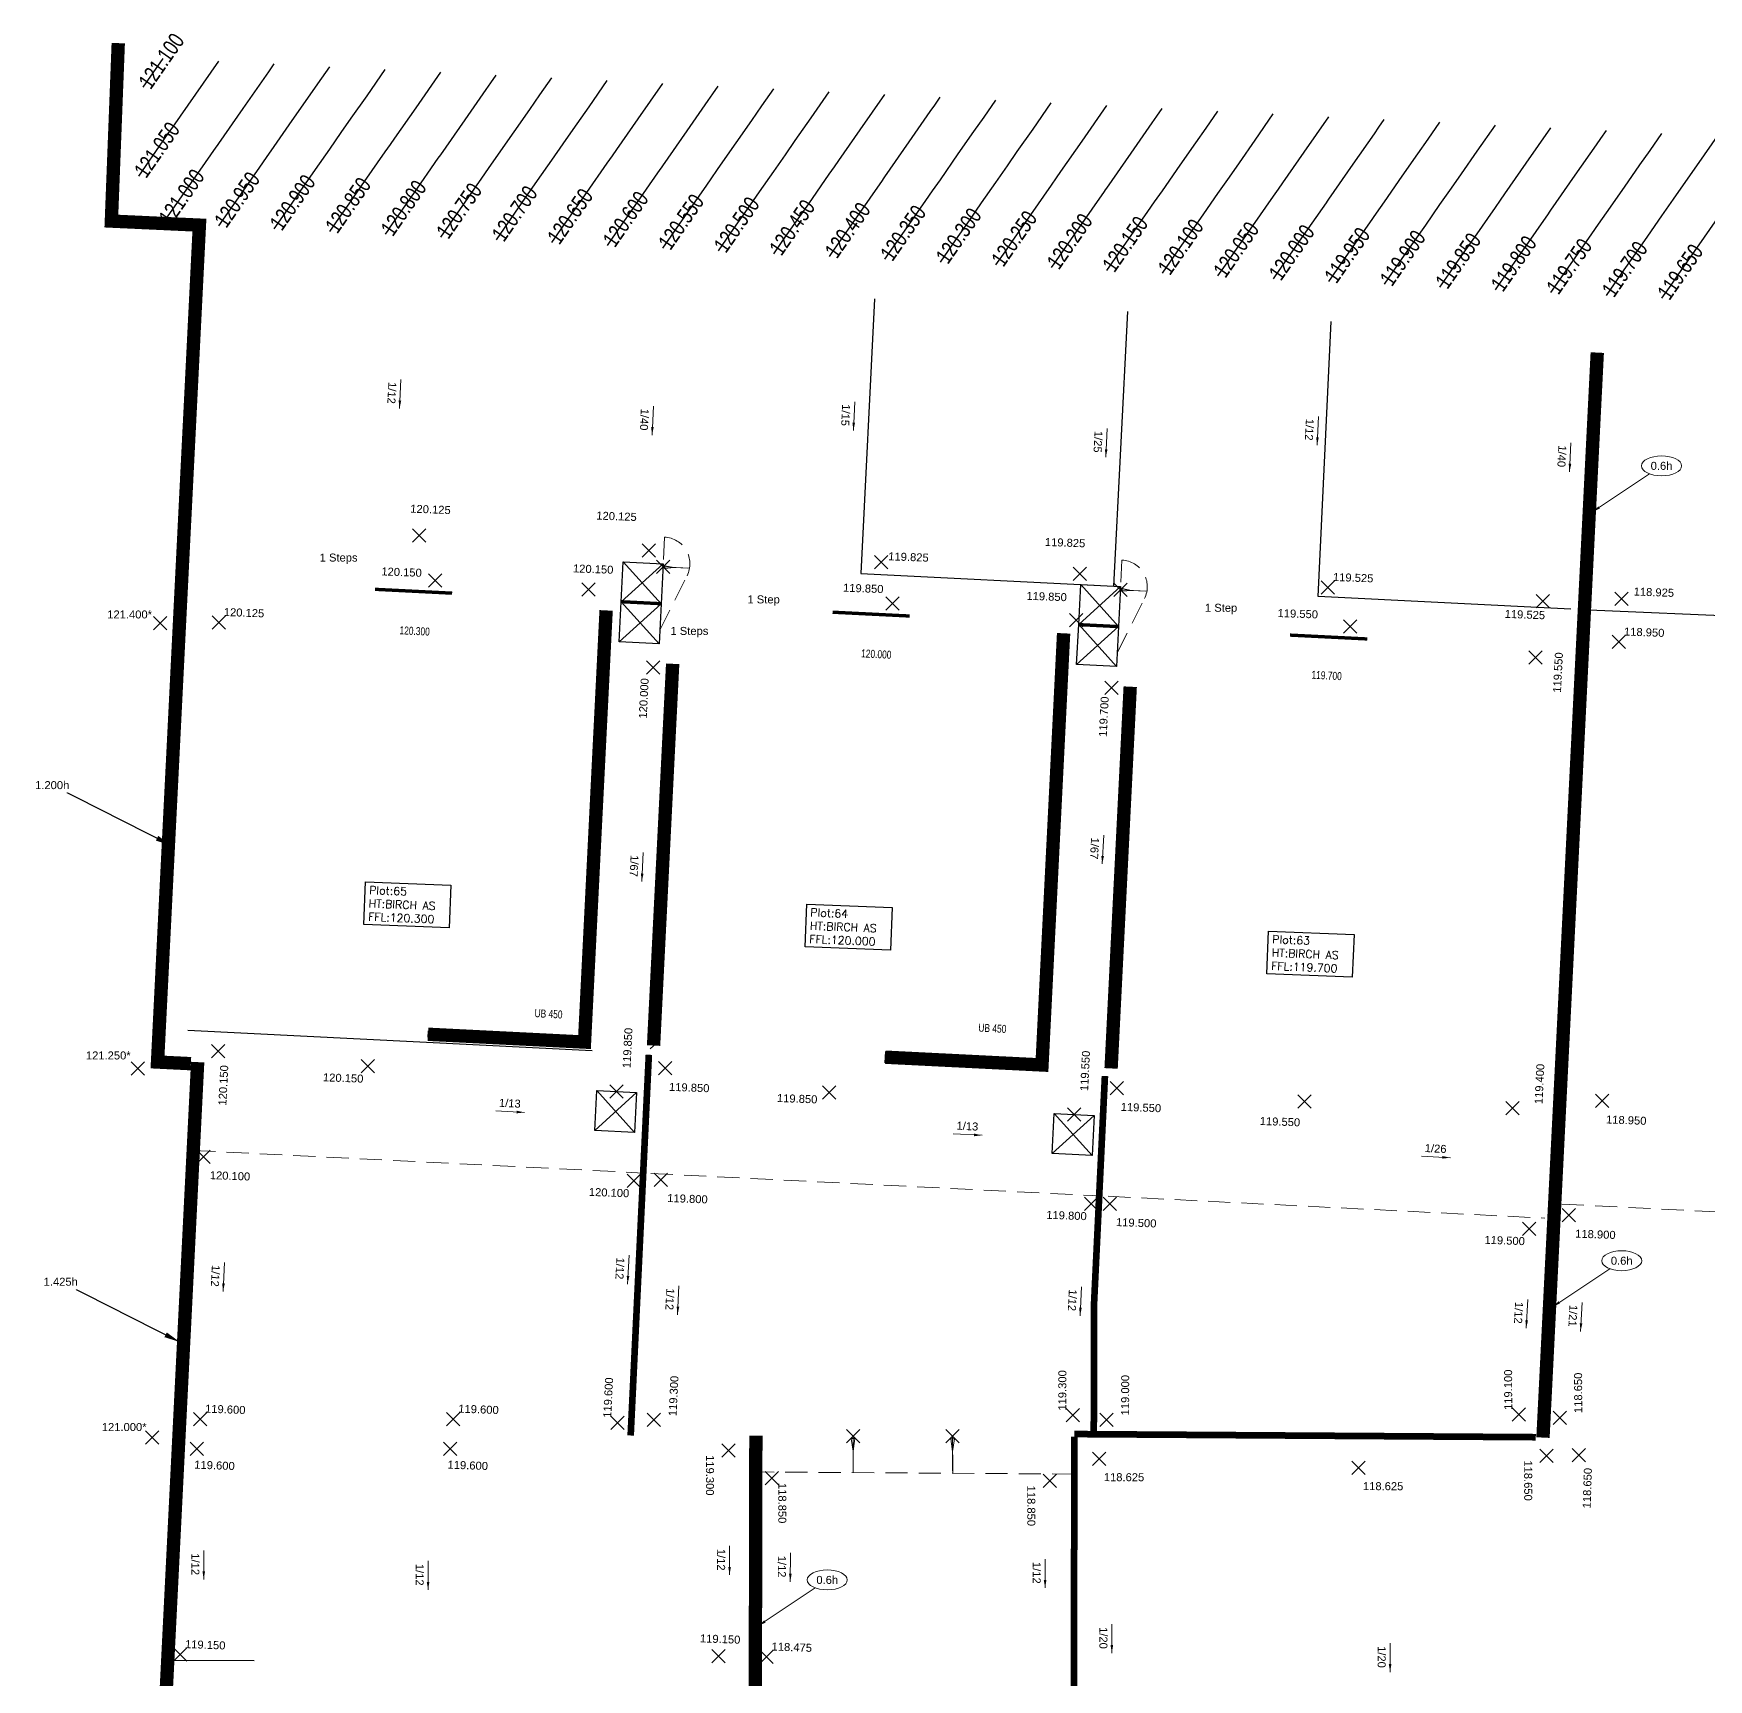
# Model space of a CAD drawing. Header units: metres. Extents: x 287878 to 288371, y 62805 to 63080.
# Drawn here: x 288025.04 to 288062.71, y 62910.89 to 62947.91 of the extents above; entities that cross this region are included whole.
import ezdxf
from ezdxf.enums import TextEntityAlignment as Align

# ---------------------------------------------------------------- set-up
doc = ezdxf.new("R2010")
doc.units = ezdxf.units.M
doc.header["$PDMODE"] = 3
doc.header["$PDSIZE"] = 0.15
doc.linetypes.add('HIDDEN', pattern=[0.375, 0.25, -0.125])
doc.layers.get('0').transparency = 0.25
for name, color, linetype, lineweight in [('EXP - LEVELS TEXT', 3, 'Continuous', 18), ('EXP - RETAINING WALLS - 0.6m', 190, 'Continuous', 18), ('EXP - RETAINING WALLS GRAVEL BOARD', 151, 'FENCELINE2', 18), ('EXP - STEPS', 240, 'Continuous', 18), ('EXP - UNDERBUILD', 94, 'UNDERBUILD', 35), ('EXP-EW-BANKS&CUTTINGS', 251, 'HIDDEN', 18), ('EXP-EW-DESIGN-LINES', 1, 'HIDDEN', 9), ('EXP-EW-GRADIENTS', 3, 'Continuous', 18), ('EXP-EW-GRADIENTS-TEXT', 3, 'Continuous', 18), ('EXP-EW-LEVEL-LANDING', 1, 'Continuous', 25), ('EXP-EW-LEVELS-POINTS', 3, 'Continuous', 18), ('EXP-EW-LEVELS-TEXT', 3, 'Continuous', 18), ('EXP-EW-RAISED-DPC', 160, 'TANKING', 35), ('EXP-EW-RETAINING-WALL-HEIGHTS', 3, 'Continuous', 18), ('EXP-LEVEL-LANDING', 1, 'Continuous', 25)]:
    doc.layers.add(name, color=color, linetype=linetype, lineweight=lineweight)
doc.layers.add('EXP-EW-BANKS&CUTTINGS-WORKING', color=255, linetype='Continuous', lineweight=18, plot=False)
for name, color, linetype, true_color in [('EXP_-_S3D_-_HOUSE_DOORS', 3, 'Continuous', 0x00ff00), ('HOUSE_DOORS', 3, 'Continuous', 0x00ff00), ('XREF - SOUTHERN CONTOURS$0$EXP_-_EW_-_CONT-PRIMARY', 1, 'Continuous', 0xff0000)]:
    doc.layers.add(name, color=color, linetype=linetype, true_color=true_color)
doc.layers.add('Working', color=181, linetype='Continuous', plot=False)
for name, color, linetype in [('XREF - SOUTHERN CONTOURS$0$EXP_-_EW_CONT-SECONDARY', 8, 'Continuous'), ('XREF - SOUTHERN CONTOURS$0$EXP_-_EW_CONT-SECONDARY TEXT', 8, 'Continuous'), ('XREF - SS - FFFL$0$EXP - PEN 1', 1, 'Continuous')]:
    doc.layers.add(name, color=color, linetype=linetype)
doc.styles.add('18 @ 1 to 200', font='arial.ttf', dxfattribs={"height": 0.36})
doc.styles.add('18 @ 1 to 500', font='arial.ttf', dxfattribs={"height": 0.9})
doc.styles.add('Century Gothic', font='arial.ttf')
doc.styles.add('ESTROAD', font='arial.ttf', dxfattribs={"width": 0.75})
doc.styles.add('XREF - SOUTHERN CONTOURS$0$ESTROAD', font='arial.ttf', dxfattribs={"width": 0.75})
doc.styles.add('XREF - SS - FFFL$0$Standard', font='simplex.shx')
doc.linetypes.add('FENCELINE2', pattern='A,6.35,-2.54,[132,ltypeshp.shx,S=2.54,R=0,X=-2.54,Y=0],-2.54,25.4', length=36.83)
doc.linetypes.add('TANKING', pattern='A,0.3,-0.1575,["V",Century Gothic,S=0.3,R=0,X=-0.1464,Y=-0.15],-0.1575', length=0.615)
doc.linetypes.add('UNDERBUILD', pattern='A,0.3,-0.1575,["O",Century Gothic,S=0.3,R=0,X=-0.181,Y=-0.15],-0.1575', length=0.615)
doc.dimstyles.new('1 to 200 (18)', dxfattribs={"dimtxt": 0.36, "dimasz": 0.36, "dimexe": 0.09, "dimexo": 0.09, "dimgap": 0.12, "dimtad": 1, "dimdec": 3, "dimzin": 0, "dimdsep": 46, "dimtxsty": '18 @ 1 to 200', "dimcen": 0.12, "dimadec": 0, "dimazin": 0, "dimtfac": 1, "dimtdec": 3, "dimtofl": 0, "dimtmove": 0, "dimatfit": 3, "dimfxl": 0.12, "dimtolj": 1, "dimtzin": 0, "dimarcsym": 1})

# ---------------------------------------------------------------- blocks, each defined once
blk = doc.blocks.new('XREF - SOUTHERN CONTOURS')
at = {"layer": 'XREF - SOUTHERN CONTOURS$0$EXP_-_EW_-_CONT-PRIMARY', "flags": 128}
for points in [[(582.952311, 208.280012), (583.004895, 208.355474), (583.064658, 208.441237), (583.78368, 209.473081), (584.143371, 209.989261), (584.169436, 210.026666), (584.199573, 210.069914), (584.747876, 210.856765), (585.222085, 211.537285), (585.326317, 211.686865), (585.446835, 211.859817)], [(589.194501, 207.967657), (589.688575, 208.676686), (590.115883, 209.289901), (590.267016, 209.506786), (590.441763, 209.75756), (590.845456, 210.336886), (591.194596, 210.837925), (591.423897, 211.166986), (591.689025, 211.547462)], [(595.436691, 207.655303), (595.786155, 208.156807), (596.088395, 208.59054), (596.364596, 208.986907), (596.683953, 209.445205), (596.943036, 209.817006), (597.167108, 210.138564), (597.521476, 210.647106), (597.931215, 211.235108)], [(601.678881, 207.342948), (601.883735, 207.636927), (602.060906, 207.891179), (602.462175, 208.467027), (602.926143, 209.132851), (603.040616, 209.297127), (603.139619, 209.439203), (603.619056, 210.127226), (604.173405, 210.922753)], [(607.921071, 207.030593), (607.981315, 207.117048), (608.033418, 207.191819), (608.559755, 207.947147), (609.112131, 208.739843), (609.138196, 208.777247), (609.168333, 208.820496), (609.716636, 209.607347), (610.190844, 210.287867), (610.295076, 210.437447), (610.415595, 210.610399)], [(614.163261, 206.718239), (614.657335, 207.427268), (615.084643, 208.040482), (615.235775, 208.257368), (615.410523, 208.508141), (615.814216, 209.087467), (616.163356, 209.588506), (616.392656, 209.917567), (616.657785, 210.298044)]]:
    blk.add_lwpolyline(points, dxfattribs=at)
at = {"layer": 'XREF - SOUTHERN CONTOURS$0$EXP_-_EW_CONT-SECONDARY', "flags": 128}
for points in [[(582.398379, 209.339143), (582.951135, 210.132385), (583.042479, 210.263469), (583.164612, 210.438738), (584.198397, 211.922288)], [(582.498332, 211.336644), (582.949959, 211.984759)], [(584.200749, 208.217541), (584.694824, 208.92657), (585.122131, 209.539784), (585.273264, 209.75667), (585.448011, 210.007444), (585.851704, 210.58677), (586.200844, 211.087808), (586.430145, 211.416869), (586.695273, 211.797346)], [(585.449187, 208.15507), (585.798651, 208.656574), (586.100891, 209.090307), (586.377092, 209.486674), (586.696449, 209.944973), (586.955532, 210.316774), (587.179604, 210.638331), (587.533973, 211.146873), (587.943711, 211.734875)], [(586.697625, 208.092599), (586.902479, 208.386578), (587.079651, 208.640831), (587.48092, 209.216678), (587.944887, 209.882502), (588.05936, 210.046778), (588.158364, 210.188854), (588.637801, 210.876878), (589.192149, 211.672404)], [(587.946063, 208.030128), (588.006307, 208.116582), (588.05841, 208.191354), (588.584748, 208.946682), (589.137123, 209.739378), (589.163188, 209.776782), (589.193325, 209.820031), (589.741628, 210.606882), (590.215837, 211.287401), (590.320069, 211.436981), (590.440587, 211.609933)], [(590.442939, 207.905186), (590.792403, 208.40669), (591.094643, 208.840424), (591.370844, 209.23679), (591.690201, 209.695089), (591.949284, 210.06689), (592.173356, 210.388448), (592.527725, 210.89699), (592.937463, 211.484992)], [(591.691377, 207.842715), (591.896231, 208.136695), (592.073402, 208.390947), (592.474672, 208.966794), (592.938639, 209.632618), (593.053112, 209.796894), (593.152116, 209.938971), (593.631552, 210.626994), (594.185901, 211.422521)], [(592.939815, 207.780244), (593.000059, 207.866699), (593.052162, 207.94147), (593.5785, 208.696798), (594.130875, 209.489494), (594.15694, 209.526898), (594.187077, 209.570147), (594.73538, 210.356998), (595.209588, 211.037518), (595.313821, 211.187098), (595.434339, 211.36005)], [(594.188253, 207.717774), (594.682327, 208.426803), (595.109635, 209.040017), (595.260768, 209.256902), (595.435515, 209.507676), (595.839208, 210.087002), (596.188348, 210.588041), (596.417649, 210.917102), (596.682777, 211.297579)], [(596.685129, 207.592832), (596.889983, 207.886811), (597.067154, 208.141063), (597.468424, 208.716911), (597.932391, 209.382734), (598.046864, 209.54701), (598.145868, 209.689087), (598.625304, 210.37711), (599.179653, 211.172637)], [(597.933567, 207.530361), (597.993811, 207.616815), (598.045914, 207.691586), (598.572251, 208.446915), (599.124627, 209.23961), (599.150692, 209.277015), (599.180829, 209.320263), (599.729132, 210.107114), (600.20334, 210.787634), (600.307573, 210.937214), (600.428091, 211.110166)], [(599.182005, 207.46789), (599.676079, 208.176919), (600.103387, 208.790133), (600.25452, 209.007019), (600.429267, 209.257792), (600.83296, 209.837118), (601.1821, 210.338157), (601.4114, 210.667218), (601.676529, 211.047695)], [(600.430443, 207.405419), (600.779907, 207.906923), (601.082147, 208.340656), (601.358348, 208.737023), (601.677705, 209.195322), (601.936788, 209.567123), (602.16086, 209.88868), (602.515228, 210.397222), (602.924967, 210.985224)], [(602.927319, 207.280477), (602.987563, 207.366931), (603.039666, 207.441703), (603.566003, 208.197031), (604.118379, 208.989726), (604.144444, 209.027131), (604.174581, 209.07038), (604.722884, 209.857231), (605.197092, 210.53775), (605.301325, 210.68733), (605.421843, 210.860282)], [(604.175757, 207.218006), (604.669831, 207.927035), (605.097139, 208.54025), (605.248272, 208.757135), (605.423019, 209.007909), (605.826712, 209.587235), (606.175852, 210.088273), (606.405152, 210.417335), (606.670281, 210.797811)], [(605.424195, 207.155535), (605.773659, 207.657039), (606.075899, 208.090773), (606.352099, 208.487139), (606.671457, 208.945438), (606.93054, 209.317239), (607.154612, 209.638797), (607.50898, 210.147339), (607.918719, 210.73534)], [(606.672633, 207.093064), (606.877487, 207.387044), (607.054658, 207.641296), (607.455927, 208.217143), (607.919895, 208.882967), (608.034368, 209.047243), (608.133371, 209.18932), (608.612808, 209.877343), (609.167157, 210.67287)], [(609.169509, 206.968122), (609.663583, 207.677152), (610.090891, 208.290366), (610.242024, 208.507251), (610.416771, 208.758025), (610.820464, 209.337351), (611.169604, 209.83839), (611.398904, 210.167451), (611.664033, 210.547928)], [(610.417947, 206.905652), (610.767411, 207.407156), (611.06965, 207.840889), (611.345851, 208.237255), (611.665209, 208.695554), (611.924292, 209.067355), (612.148364, 209.388913), (612.502732, 209.897455), (612.912471, 210.485457)], [(611.666385, 206.843181), (611.871239, 207.13716), (612.04841, 207.391412), (612.449679, 207.96726), (612.913647, 208.633083), (613.02812, 208.797359), (613.127123, 208.939436), (613.60656, 209.627459), (614.160909, 210.422986)], [(612.914823, 206.78071), (612.975067, 206.867164), (613.02717, 206.941935), (613.553507, 207.697264), (614.105883, 208.489959), (614.131948, 208.527363), (614.162085, 208.570612), (614.710388, 209.357463), (615.184596, 210.037983), (615.288828, 210.187563), (615.409347, 210.360515)], [(615.411699, 206.655768), (615.761163, 207.157272), (616.063402, 207.591005), (616.339603, 207.987372), (616.658961, 208.44567), (616.918044, 208.817472), (617.142115, 209.139029), (617.496484, 209.647571), (617.906223, 210.235573)], [(616.660137, 206.593297), (616.864991, 206.887276), (617.042162, 207.141528), (617.443431, 207.717376), (617.907399, 208.3832), (618.021872, 208.547476), (618.120875, 208.689552), (618.600312, 209.377575), (619.154661, 210.173102)]]:
    blk.add_lwpolyline(points, dxfattribs=at)
at = {"layer": 'XREF - SOUTHERN CONTOURS$0$EXP_-_EW_-_CONT-PRIMARY', "char_height": 0.36, "width": 2.52, "attachment_point": 5, "rotation": 55.1299669, "line_spacing_factor": 0.888, "style": 'XREF - SOUTHERN CONTOURS$0$ESTROAD'}
for s, insert in [('121.000', (583.363947, 208.870737)), ('120.750', (589.606137, 208.558382)), ('120.500', (595.848327, 208.246027)), ('120.250', (602.090517, 207.933673)), ('120.000', (608.332707, 207.621318)), ('119.750', (614.574897, 207.308964))]:
    blk.add_mtext(s, dxfattribs=dict(at, insert=insert))
at = {"layer": 'XREF - SOUTHERN CONTOURS$0$EXP_-_EW_CONT-SECONDARY TEXT', "char_height": 0.36, "width": 2.52, "attachment_point": 5, "rotation": 55.1299669, "line_spacing_factor": 0.888, "style": 'XREF - SOUTHERN CONTOURS$0$ESTROAD'}
for s, insert in [('121.100', (582.909968, 211.927369)), ('121.050', (582.810015, 209.929868)), ('120.950', (584.612385, 208.808266)), ('120.900', (585.860823, 208.745795)), ('120.850', (587.109261, 208.683324)), ('120.800', (588.357699, 208.620853)), ('120.700', (590.854575, 208.495911)), ('120.650', (592.103013, 208.43344)), ('120.600', (593.351451, 208.370969)), ('120.550', (594.599889, 208.308498)), ('120.450', (597.096765, 208.183556)), ('120.400', (598.345203, 208.121086)), ('120.350', (599.593641, 208.058615)), ('120.300', (600.842079, 207.996144)), ('120.200', (603.338955, 207.871202)), ('120.150', (604.587393, 207.808731)), ('120.100', (605.835831, 207.74626)), ('120.050', (607.084269, 207.683789)), ('119.950', (609.581145, 207.558847)), ('119.900', (610.829583, 207.496376)), ('119.850', (612.078021, 207.433905)), ('119.800', (613.326459, 207.371434)), ('119.700', (615.823335, 207.246493)), ('119.650', (617.071773, 207.184022))]:
    blk.add_mtext(s, dxfattribs=dict(at, insert=insert))
blk = doc.blocks.new('*U571')
at = {"layer": 'EXP-LEVEL-LANDING', "ltscale": 2}
for p, q in [((-7.872, 1.316), (-8.485, 0.2)), ((-8.736, 1.065), (-7.621, 0.451))]:
    blk.add_line(p, q, dxfattribs=at)
blk.add_lwpolyline([(-7.621, 0.451), (-8.485, 0.2), (-8.736, 1.065), (-7.872, 1.316)], close=True, dxfattribs=at)
blk = doc.blocks.new('*U572')
at = {"layer": 'EXP-LEVEL-LANDING', "ltscale": 2}
for p, q in [((-7.872, 1.316), (-8.485, 0.2)), ((-8.736, 1.065), (-7.621, 0.451))]:
    blk.add_line(p, q, dxfattribs=at)
blk.add_lwpolyline([(-7.621, 0.451), (-8.485, 0.2), (-8.736, 1.065), (-7.872, 1.316)], close=True, dxfattribs=at)
blk = doc.blocks.new('*U573')
at = {"layer": 'EXP-EW-BANKS&CUTTINGS', "linetype": 'Continuous'}
blk.add_lwpolyline([(-0.554, -0.015), (-0.245, -0.006), (-0.039, -0.031), (-0.04, 0.029), (-0.245, -0.006)], dxfattribs=at)
at = {"layer": 'EXP-EW-BANKS&CUTTINGS-WORKING'}
blk.add_line((-0.593, -0.016), (0, 0), dxfattribs=at)
blk.add_point((0, 0), dxfattribs=at)
blk = doc.blocks.new('*U574')
at = {"layer": 'EXP-LEVEL-LANDING', "ltscale": 2}
for p, q in [((-7.872, 1.316), (-8.485, 0.2)), ((-8.736, 1.065), (-7.621, 0.451))]:
    blk.add_line(p, q, dxfattribs=at)
blk.add_lwpolyline([(-7.621, 0.451), (-8.485, 0.2), (-8.736, 1.065), (-7.872, 1.316)], close=True, dxfattribs=at)
blk = doc.blocks.new('*U575')
at = {"layer": 'EXP-EW-BANKS&CUTTINGS', "linetype": 'Continuous'}
blk.add_lwpolyline([(-0.554, -0.015), (-0.245, -0.006), (-0.039, -0.031), (-0.04, 0.029), (-0.245, -0.006)], dxfattribs=at)
at = {"layer": 'EXP-EW-BANKS&CUTTINGS-WORKING'}
blk.add_line((-0.593, -0.016), (0, 0), dxfattribs=at)
blk.add_point((0, 0), dxfattribs=at)
blk = doc.blocks.new('XREF - SS - FFFL')
at = {"layer": 'XREF - SS - FFFL$0$EXP - PEN 1', "char_height": 0.18, "attachment_point": 1, "rotation": 357.7233, "style": 'XREF - SS - FFFL$0$Standard', "bg_fill": 19, "box_fill_scale": 1.5, "bg_fill_color": 256, "bg_fill_transparency": 0}
for s, insert in [('Plot:65\\PHT:BIRCH AS  \\PFFL:120.300', (587.588, 193.369)), ('Plot:64\\PHT:BIRCH AS  \\PFFL:120.000', (597.51, 192.867)), ('Plot:63\\PHT:BIRCH AS  \\PFFL:119.700', (607.9, 192.262))]:
    blk.add_mtext_dynamic_manual_height_columns(s, width=1.7418, gutter_width=1, heights=[0], dxfattribs=dict(at, insert=insert))
blk = doc.blocks.new('*U422')
at = {"layer": 'EXP-LEVEL-LANDING', "ltscale": 2}
for p, q in [((-7.872, 1.316), (-8.485, 0.2)), ((-8.736, 1.065), (-7.621, 0.451))]:
    blk.add_line(p, q, dxfattribs=at)
blk.add_lwpolyline([(-7.621, 0.451), (-8.485, 0.2), (-8.736, 1.065), (-7.872, 1.316)], close=True, dxfattribs=at)
blk = doc.blocks.new('*U424')
at = {"layer": 'EXP-LEVEL-LANDING', "ltscale": 2}
for p, q in [((-7.872, 1.316), (-8.485, 0.2)), ((-8.736, 1.065), (-7.621, 0.451))]:
    blk.add_line(p, q, dxfattribs=at)
blk.add_lwpolyline([(-7.621, 0.451), (-8.485, 0.2), (-8.736, 1.065), (-7.872, 1.316)], close=True, dxfattribs=at)
blk = doc.blocks.new('*U419')
at = {"layer": 'EXP-LEVEL-LANDING', "ltscale": 2}
for p, q in [((-7.872, 1.316), (-8.485, 0.2)), ((-8.736, 1.065), (-7.621, 0.451))]:
    blk.add_line(p, q, dxfattribs=at)
blk.add_lwpolyline([(-7.621, 0.451), (-8.485, 0.2), (-8.736, 1.065), (-7.872, 1.316)], close=True, dxfattribs=at)
blk = doc.blocks.new('*U417')
at = {"layer": 'EXP-EW-BANKS&CUTTINGS', "linetype": 'Continuous'}
blk.add_lwpolyline([(-0.767, -0.02), (-0.34, -0.009), (-0.054, -0.043), (-0.056, 0.04), (-0.34, -0.009)], dxfattribs=at)
at = {"layer": 'EXP-EW-BANKS&CUTTINGS-WORKING'}
blk.add_line((-0.821, -0.022), (0, 0), dxfattribs=at)
blk.add_point((0, 0), dxfattribs=at)
blk = doc.blocks.new('*U418')
at = {"layer": 'EXP-EW-BANKS&CUTTINGS', "linetype": 'Continuous'}
blk.add_lwpolyline([(-0.776, -0.02), (-0.344, -0.009), (-0.054, -0.043), (-0.057, 0.04), (-0.344, -0.009)], dxfattribs=at)
at = {"layer": 'EXP-EW-BANKS&CUTTINGS-WORKING'}
blk.add_line((-0.831, -0.022), (0, 0), dxfattribs=at)
blk.add_point((0, 0), dxfattribs=at)
blk = doc.blocks.new('*U42')
at = {"layer": 'EXP-EW-GRADIENTS-TEXT', "color": 0, "style": '18 @ 1 to 200'}
blk.add_attdef('1/00', (0.13, -0.56), '', height=0.36, rotation=0, dxfattribs=at)
at = {"layer": 'EXP-EW-GRADIENTS'}
blk.add_leader([(1.3, 0), (0, 0)], dimstyle='1 to 200 (18)', dxfattribs=at)
blk = doc.blocks.new('*U423')
at = {"layer": 'EXP-EW-GRADIENTS-TEXT', "color": 0, "style": '18 @ 1 to 200'}
blk.add_attdef('1/00', (0.13, 0.2), '', height=0.36, rotation=360, dxfattribs=at)
at = {"layer": 'EXP-EW-GRADIENTS'}
blk.add_leader([(1.3, 0), (0, 0)], dimstyle='1 to 200 (18)', dxfattribs=at)
blk = doc.blocks.new('*U420')
at = {"layer": 'EXP-EW-GRADIENTS-TEXT', "color": 0, "style": '18 @ 1 to 200'}
blk.add_attdef('1/00', (0.13, 0.2), '', height=0.36, rotation=360, dxfattribs=at)
at = {"layer": 'EXP-EW-GRADIENTS'}
blk.add_leader([(1.3, 0), (0, 0)], dimstyle='1 to 200 (18)', dxfattribs=at)
blk = doc.blocks.new('*U421')
at = {"layer": 'EXP-EW-GRADIENTS-TEXT', "color": 0, "style": '18 @ 1 to 200'}
blk.add_attdef('1/00', (0.13, 0.2), '', height=0.36, rotation=360, dxfattribs=at)
at = {"layer": 'EXP-EW-GRADIENTS'}
blk.add_leader([(1.3, 0), (0, 0)], dimstyle='1 to 200 (18)', dxfattribs=at)
blk = doc.blocks.new('*U246')
at = {"layer": 'EXP-EW-RETAINING-WALL-HEIGHTS'}
blk.add_leader([(-1.805, -4.632), (1.3, -2.563)], dimstyle='1 to 200 (18)', dxfattribs=at)
blk.add_wipeout([(0.398, -2.563), (0.487, -2.37), (0.664, -2.246), (0.868, -2.17), (1.082, -2.129), (1.3, -2.116), (1.517, -2.129), (1.731, -2.17), (1.935, -2.246), (2.113, -2.37), (2.201, -2.563), (2.113, -2.757), (1.935, -2.881), (1.731, -2.957), (1.517, -2.998), (1.3, -3.011), (1.082, -2.998), (0.868, -2.957), (0.664, -2.881), (0.487, -2.757)]).dxf.layer = 'EXP-EW-RETAINING-WALL-HEIGHTS'
blk.add_ellipse((1.3, -2.563), major_axis=(0.901, 0), ratio=0.496607, dxfattribs=at)
at = {"layer": 'EXP-EW-RETAINING-WALL-HEIGHTS', "style": '18 @ 1 to 200'}
blk.add_attdef('0.000H', text='', height=0.36, rotation=360, dxfattribs=at).set_placement((1.3, -2.563), align=Align.MIDDLE_CENTER)

msp = doc.modelspace()

# ---------------------------------------------------------------- linework, layer by layer
at = {"layer": 'EXP - RETAINING WALLS - 0.6m', "const_width": 0.3}
for points in [[(288028.654, 62941.281), (288028.77, 62943.601), (288026.79, 62943.692), (288026.945, 62947.695)], [(288028.578, 62924.738), (288027.828, 62924.775), (288028.654, 62941.281)], [(288060.211, 62940.734), (288058.99, 62916.327)], [(288026.822, 62895.006), (288026.851, 62907.944), (288027.889, 62907.942), (288028.731, 62924.773)], [(288041.241, 62895.136), (288041.286, 62916.372)]]:
    msp.add_lwpolyline(points, dxfattribs=at)
at = {"layer": 'EXP - RETAINING WALLS GRAVEL BOARD', "ltscale": 0.05, "const_width": 0.15}
for points in [[(288048.432, 62906.599), (288048.45, 62916.351)], [(288058.829, 62916.336), (288048.45, 62916.406)]]:
    msp.add_lwpolyline(points, dxfattribs=at)
at = {"layer": 'EXP - STEPS', "const_width": 0.075}
for points in [[(288032.719, 62935.409), (288034.455, 62935.322)], [(288038.259, 62935.13), (288039.157, 62935.085)], [(288043.011, 62934.894), (288044.747, 62934.808)], [(288048.547, 62934.615), (288049.446, 62934.57)], [(288053.301, 62934.379), (288055.037, 62934.292)]]:
    msp.add_lwpolyline(points, dxfattribs=at)
at = {"layer": 'EXP - UNDERBUILD', "const_width": 0.3, "flags": 128}
msp.add_lwpolyline([(288044.201, 62924.884), (288047.722, 62924.709), (288048.208, 62934.419)], dxfattribs=at)
at = {"layer": 'EXP-EW-BANKS&CUTTINGS', "ltscale": 2, "elevation": 0}
msp.add_lwpolyline([(288039.128, 62934.493), (288039.739, 62935.715, 0.541361), (288039.232, 62936.582), (288039.128, 62934.493)], format="xyb", dxfattribs=at)
at = {"layer": 'EXP-EW-BANKS&CUTTINGS', "ltscale": 2}
msp.add_lwpolyline([(288049.416, 62933.979), (288050.027, 62935.2, 0.541361), (288049.521, 62936.068), (288049.416, 62933.979)], format="xyb", dxfattribs=at)
msp.add_lwpolyline([(288048.448, 62915.506), (288041.281, 62915.555)], dxfattribs=at)
at = {"layer": 'EXP-EW-LEVELS-POINTS'}
for p in [(288033.712, 62936.616), (288038.877, 62936.282), (288044.103, 62936.018), (288034.07, 62935.606), (288048.574, 62935.755), (288037.524, 62935.401), (288044.362, 62935.091), (288060.755, 62935.194), (288048.489, 62934.716), (288027.888, 62934.648), (288029.207, 62934.664), (288054.651, 62934.576), (288060.699, 62934.225), (288038.979, 62933.65), (288058.824, 62933.876), (288049.282, 62933.19), (288029.195, 62925.021), (288027.384, 62924.629), (288032.558, 62924.681), (288039.244, 62924.637), (288049.404, 62924.186), (288038.155, 62924.11, -0.004), (288042.933, 62924.091), (288053.626, 62923.89), (288060.32, 62923.904), (288058.304, 62923.734), (288028.785, 62916.743), (288038.175, 62916.656), (288038.991, 62916.725), (288048.418, 62916.829), (288049.176, 62916.724), (288058.448, 62916.845), (288059.367, 62916.774), (288027.705, 62916.328), (288028.713, 62916.072), (288040.671, 62916.037), (288049.008, 62915.852), (288059.072, 62915.919), (288059.799, 62915.93), (288041.642, 62915.412), (288047.896, 62915.351)]:
    msp.add_point(p, dxfattribs=at)
at = {"layer": 'Working'}
for p, q in [((288053.933, 62935.249), (288054.227, 62941.43)), ((288059.62, 62934.964), (288053.933, 62935.249)), ((288060.029, 62934.946), (288065.615, 62934.704))]:
    msp.add_line(p, q, dxfattribs=at)
for points in [[(288043.956, 62941.944), (288043.647, 62935.764), (288049.34, 62935.479), (288049.649, 62941.659)], [(288044.195, 62924.759), (288044.208, 62925.01)], [(288047.651, 62924.787), (288047.793, 62924.63)]]:
    msp.add_lwpolyline(points, dxfattribs=at)

# ---------------------------------------------------------------- block references
msp.add_blockref('XREF - SOUTHERN CONTOURS', (287445.006, 62735.366))
at = {"layer": 'EXP-EW-BANKS&CUTTINGS', "linetype": 'Continuous', "rotation": 175.6248621622844}
for name, p in [('*U575', (288039.199, 62935.912)), ('*U573', (288049.487, 62935.397))]:
    msp.add_blockref(name, p, dxfattribs=at)
at = {"layer": 'EXP-EW-GRADIENTS', "xscale": 0.5, "yscale": 0.5, "zscale": 0.5, "rotation": 267.1397993710874}
for p, values in [((288033.304, 62940.126), {'1/00': '1/12'}), ((288043.511, 62939.627), {'1/00': '1/15'})]:
    msp.add_blockref('*U42', p, dxfattribs=at).add_auto_attribs(values)
at = {"layer": 'EXP-EW-LEVEL-LANDING', "extrusion": (0.010287, 0.006598, 0.999925), "rotation": 160.9406070921249}
for name, p in [('*U574', (288016.006, 62918.023, 3378.273)), ('*U571', (288026.294, 62917.508, 3378.375)), ('*U572', (288026.249, 62916.609, 3378.369))]:
    msp.add_blockref(name, p, dxfattribs=at)

# ---------------------------------------------------------------- texts
at = {"layer": 'EXP - LEVELS TEXT', "char_height": 0.18, "attachment_point": 1, "style": '18 @ 1 to 500'}
for s, width, insert in [('1 Steps', 0.84483, (288031.475, 62936.213)), ('1 Step', 2.15053, (288041.097, 62935.272)), ('1 Step', 2.15053, (288051.387, 62935.084)), ('1 Steps', 2.15053, (288039.365, 62934.563))]:
    msp.add_mtext_dynamic_manual_height_columns(s, width=width, gutter_width=1, heights=[0], dxfattribs=dict(at, insert=insert))
at = {"layer": 'EXP-EW-LEVELS-TEXT', "style": '18 @ 1 to 200'}
for s, rotation, p in [('120.125', 357.9126, (288033.511, 62937.134)), ('120.125', 357.9066, (288037.695, 62936.979)), ('119.825', 357.9066, (288047.784, 62936.386)), ('119.825', 357.9126, (288044.262, 62936.063)), ('120.150', 357.9066, (288032.86, 62935.723)), ('120.150', 357.9066, (288037.17, 62935.791)), ('119.850', 357.9066, (288043.245, 62935.357)), ('119.850', 357.9066, (288047.369, 62935.174)), ('121.400*', 0.0413, (288026.697, 62934.753)), ('120.125', 357.9126, (288029.317, 62934.81)), ('119.550', 357.9066, (288053.018, 62934.786)), ('118.950', 357.9126, (288060.809, 62934.371)), ('119.550', 87.1383, (288059.394, 62933.079)), ('120.000', 87.0313, (288038.83, 62932.497)), ('119.700', 87.0313, (288049.177, 62932.085)), ('119.850', 87.1437, (288038.467, 62924.633)), ('121.250*', 0.0413, (288026.217, 62924.833)), ('120.150', 87.1209, (288029.375, 62923.792)), ('120.150', 357.9126, (288031.547, 62924.343)), ('119.850', 357.9066, (288039.33, 62924.128)), ('119.850', 357.9126, (288041.758, 62923.877)), ('119.550', 357.9066, (288049.49, 62923.678)), ('118.950', 357.9066, (288060.406, 62923.395)), ('119.550', 357.9126, (288052.617, 62923.36)), ('119.600', 87.1383, (288038.031, 62916.768)), ('119.300', 87.1324, (288039.501, 62916.805)), ('119.300', 89.8727, (288048.268, 62916.934)), ('119.000', 89.8668, (288049.681, 62916.827)), ('119.100', 90.1571, (288058.298, 62916.949)), ('118.650', 90.1511, (288059.872, 62916.879)), ('119.600', 357.9126, (288028.895, 62916.889)), ('121.000*', 0.0413, (288026.575, 62916.474)), ('119.600', 357.9066, (288028.653, 62915.63)), ('119.300', 269.8668, (288040.165, 62915.933)), ('118.650', 270.0187, (288058.567, 62915.814)), ('118.850', 269.8727, (288041.792, 62915.307)), ('118.625', 359.8668, (288049.112, 62915.347)), ('118.650', 88.2201, (288060.062, 62914.733)), ('118.850', 270.0187, (288047.391, 62915.246))]:
    msp.add_text(s, height=0.18, rotation=rotation, dxfattribs=at).set_placement(p)
at = {"layer": 'EXP_-_S3D_-_HOUSE_DOORS', "insert": (288046.606, 62925.533), "char_height": 0.18, "width": 2.45, "attachment_point": 5, "rotation": 357.0104, "line_spacing_factor": 0.888, "style": 'ESTROAD'}
msp.add_mtext('UB 450', dxfattribs=at)
at = {"layer": 'HOUSE_DOORS', "char_height": 0.18, "width": 2.1, "attachment_point": 5, "rotation": 357.1353, "line_spacing_factor": 0.888, "style": 'ESTROAD'}
for s, insert in [('120.300', (288033.612, 62934.471)), ('120.000', (288043.995, 62933.951)), ('119.700', (288054.124, 62933.47))]:
    msp.add_mtext(s, dxfattribs=dict(at, insert=insert))

# ---------------------------------------------------------------- leaders
at = {"layer": 'EXP-EW-RETAINING-WALL-HEIGHTS'}
for points in [[(288028.138, 62929.647), (288025.459, 62931.004)], [(288028.33, 62918.477), (288025.651, 62919.833)]]:
    msp.add_leader(points, dimstyle='1 to 200 (18)', dxfattribs=at)

# ---------------------------------------------------------------- next in the draw order: block references
at = {"layer": 'Working'}
msp.add_blockref('XREF - SS - FFFL', (287445.006, 62735.366), dxfattribs=at)

# ---------------------------------------------------------------- next in the draw order: wipeouts: each hides what was drawn before it
for points in [[(288025.039, 62931.001), (288025.083, 62931.097), (288025.172, 62931.159), (288025.274, 62931.197), (288025.381, 62931.218), (288025.489, 62931.224), (288025.598, 62931.218), (288025.705, 62931.197), (288025.807, 62931.159), (288025.896, 62931.097), (288025.94, 62931.001), (288025.896, 62930.904), (288025.807, 62930.842), (288025.705, 62930.804), (288025.598, 62930.783), (288025.489, 62930.777), (288025.381, 62930.783), (288025.274, 62930.804), (288025.172, 62930.842), (288025.083, 62930.904)], [(288025.222, 62919.811), (288025.266, 62919.908), (288025.355, 62919.97), (288025.457, 62920.008), (288025.564, 62920.029), (288025.672, 62920.035), (288025.781, 62920.029), (288025.888, 62920.008), (288025.99, 62919.97), (288026.079, 62919.908), (288026.123, 62919.811), (288026.079, 62919.715), (288025.99, 62919.653), (288025.888, 62919.615), (288025.781, 62919.594), (288025.672, 62919.588), (288025.564, 62919.594), (288025.457, 62919.615), (288025.355, 62919.653), (288025.266, 62919.715)]]:
    msp.add_wipeout(points).dxf.layer = 'EXP-EW-RETAINING-WALL-HEIGHTS'

# ---------------------------------------------------------------- next in the draw order: linework, layer by layer
at = {"layer": 'EXP - RETAINING WALLS GRAVEL BOARD', "ltscale": 0.05, "const_width": 0.15}
for points in [[(288038.879, 62924.939), (288038.47, 62916.374)], [(288048.887, 62916.403), (288048.894, 62919.369), (288049.137, 62924.46)]]:
    msp.add_lwpolyline(points, dxfattribs=at)
at = {"layer": 'EXP - UNDERBUILD', "const_width": 0.3, "flags": 128}
msp.add_lwpolyline([(288033.912, 62925.4), (288037.432, 62925.224), (288037.918, 62934.934)], dxfattribs=at)
at = {"layer": 'EXP-EW-DESIGN-LINES', "ltscale": 2}
for points in [[(288028.632, 62922.785), (288038.752, 62922.278)], [(288038.921, 62922.27), (288049.042, 62921.763)], [(288049.211, 62921.755), (288059.029, 62921.264)], [(288059.412, 62921.578), (288067.711, 62921.166)]]:
    msp.add_lwpolyline(points, dxfattribs=at)
at = {"layer": 'EXP-EW-LEVELS-POINTS'}
for p in [(288054.154, 62935.451), (288058.985, 62935.14), (288048.446, 62923.595, -0.002), (288028.862, 62922.643), (288038.538, 62922.103), (288039.151, 62922.128), (288048.827, 62921.588), (288049.245, 62921.587), (288059.573, 62921.328), (288058.682, 62921.026), (288034.481, 62916.743), (288034.41, 62916.072), (288054.837, 62915.65), (288028.334, 62911.447), (288040.449, 62911.409), (288041.527, 62911.393)]:
    msp.add_point(p, dxfattribs=at)
at = {"layer": 'EXP-EW-RAISED-DPC', "const_width": 0.3, "flags": 128}
msp.add_lwpolyline([(288038.985, 62925.146), (288039.415, 62933.733)], dxfattribs=at)
at = {"layer": 'EXP-EW-RAISED-DPC', "const_width": 0.3, "elevation": 0.003, "flags": 128}
msp.add_lwpolyline([(288049.276, 62924.631), (288049.706, 62933.218)], dxfattribs=at)
at = {"layer": 'Working'}
for points in [[(288028.509, 62925.492), (288037.601, 62925.037)], [(288033.915, 62925.475), (288033.908, 62925.325)], [(288037.361, 62925.302), (288037.503, 62925.145)], [(288038.907, 62925.075), (288039.064, 62925.217)], [(288028.166, 62911.32), (288030.002, 62911.316)]]:
    msp.add_lwpolyline(points, dxfattribs=at)

# ---------------------------------------------------------------- next in the draw order: block references
at = {"layer": 'EXP-EW-BANKS&CUTTINGS', "linetype": 'Continuous', "rotation": 88.53377638911279}
for name, p in [('*U417', (288043.473, 62916.362)), ('*U418', (288045.712, 62916.356))]:
    msp.add_blockref(name, p, dxfattribs=at)
at = {"layer": 'EXP-EW-GRADIENTS', "xscale": 0.5, "yscale": 0.5, "zscale": 0.5}
for name, p, rotation, values in [('*U42', (288038.983, 62939.528), 267.1397993710874, {'1/00': '1/40'}), ('*U42', (288049.189, 62939.028), 267.1397993710874, {'1/00': '1/25'}), ('*U42', (288053.942, 62939.3), 267.1397993710874, {'1/00': '1/12'}), ('*U42', (288059.62, 62938.702), 267.1397993710874, {'1/00': '1/40'}), ('*U42', (288049.109, 62929.88), 267.1397993710874, {'1/00': '1/67'}), ('*U42', (288038.753, 62929.485), 267.1397993710874, {'1/00': '1/67'}), ('*U423', (288035.434, 62923.674), 357.1568988186825, {'1/00': '1/13'}), ('*U420', (288045.725, 62923.159, 0.003), 357.1568988186825, {'1/00': '1/13'}), ('*U421', (288056.257, 62922.655), 357.1568988186825, {'1/00': '1/26'}), ('*U42', (288029.335, 62920.264), 267.1397993710874, {'1/00': '1/12'}), ('*U42', (288038.434, 62920.431), 267.1397993710874, {'1/00': '1/12'}), ('*U42', (288039.557, 62919.74), 267.1397993710874, {'1/00': '1/12'}), ('*U42', (288048.61, 62919.717), 267.1397993710874, {'1/00': '1/12'}), ('*U42', (288058.646, 62919.434), 267.1397993710874, {'1/00': '1/12'}), ('*U42', (288059.869, 62919.366), 267.1397993710874, {'1/00': '1/21'}), ('*U42', (288028.869, 62913.788), 269.869755838006, {'1/00': '1/12'}), ('*U42', (288040.696, 62913.889), 269.869755838006, {'1/00': '1/12'}), ('*U42', (288033.915, 62913.551), 269.869755838006, {'1/00': '1/12'}), ('*U42', (288042.062, 62913.734), 269.869755838006, {'1/00': '1/12'}), ('*U42', (288047.793, 62913.594), 269.869755838006, {'1/00': '1/12'}), ('*U42', (288049.294, 62912.129), 269.869755838006, {'1/00': '1/20'}), ('*U42', (288055.553, 62911.701), 269.869755838006, {'1/00': '1/20'})]:
    msp.add_blockref(name, p, dxfattribs=dict(at, rotation=rotation)).add_auto_attribs(values)
at = {"layer": 'EXP-EW-LEVEL-LANDING', "extrusion": (0.010287, 0.006598, 0.999925), "rotation": 160.9406070921249}
for name, p in [('*U424', (288015.961, 62917.124, 3378.273)), ('*U422', (288015.409, 62906.127, 3378.179)), ('*U419', (288025.699, 62905.612, 3378.284))]:
    msp.add_blockref(name, p, dxfattribs=at)
at = {"layer": 'EXP-EW-RETAINING-WALL-HEIGHTS', "xscale": 0.5, "yscale": 0.5, "zscale": 0.5}
msp.add_blockref('*U246', (288061.007, 62939.468), dxfattribs=at).add_auto_attribs({'0.000H': '0.6h'})

# ---------------------------------------------------------------- next in the draw order: texts
at = {"layer": 'EXP-EW-LEVELS-TEXT', "style": '18 @ 1 to 200'}
for s, rotation, p in [('119.525', 357.9126, (288054.264, 62935.597)), ('118.925', 357.9126, (288061.027, 62935.271)), ('119.525', 357.9066, (288058.126, 62934.768)), ('119.550', 87.1437, (288048.758, 62924.118, 0.003)), ('119.400', 87.1383, (288058.978, 62923.823)), ('120.100', 357.9126, (288029.001, 62922.142)), ('120.100', 357.9126, (288037.527, 62921.765)), ('119.800', 357.9126, (288039.291, 62921.627)), ('119.800', 357.9126, (288047.816, 62921.25)), ('119.500', 357.9126, (288049.384, 62921.086)), ('118.900', 357.9126, (288059.712, 62920.827)), ('119.500', 357.9126, (288057.671, 62920.688)), ('119.600', 357.9126, (288034.591, 62916.889)), ('119.600', 357.9066, (288034.349, 62915.63)), ('118.625', 359.8668, (288054.94, 62915.145)), ('119.150', 357.9126, (288040.026, 62911.722)), ('119.150', 357.9126, (288028.444, 62911.593)), ('118.475', 357.9126, (288041.637, 62911.539))]:
    msp.add_text(s, height=0.18, rotation=rotation, dxfattribs=at).set_placement(p)
at = {"layer": 'EXP-EW-RETAINING-WALL-HEIGHTS', "style": '18 @ 1 to 200'}
for s, p in [('1.200h', (288025.459, 62931.004)), ('1.425h', (288025.651, 62919.833))]:
    msp.add_text(s, height=0.18, rotation=360, dxfattribs=at).set_placement(p, align=Align.MIDDLE_CENTER)
at = {"layer": 'EXP_-_S3D_-_HOUSE_DOORS', "insert": (288036.623, 62925.858), "char_height": 0.18, "width": 2.45, "attachment_point": 5, "rotation": 357.0104, "line_spacing_factor": 0.888, "style": 'ESTROAD'}
msp.add_mtext('UB 450', dxfattribs=at)

# ---------------------------------------------------------------- next in the draw order: block references
at = {"layer": 'EXP-EW-RETAINING-WALL-HEIGHTS', "xscale": 0.5, "yscale": 0.5, "zscale": 0.5}
for p in [(288060.111, 62921.587), (288042.242, 62914.407)]:
    msp.add_blockref('*U246', p, dxfattribs=at).add_auto_attribs({'0.000H': '0.6h'})

doc.saveas('drawing.dxf')
